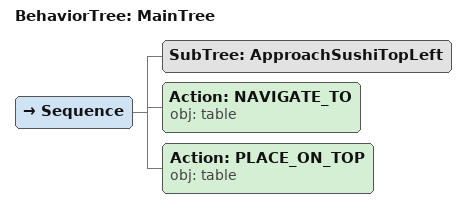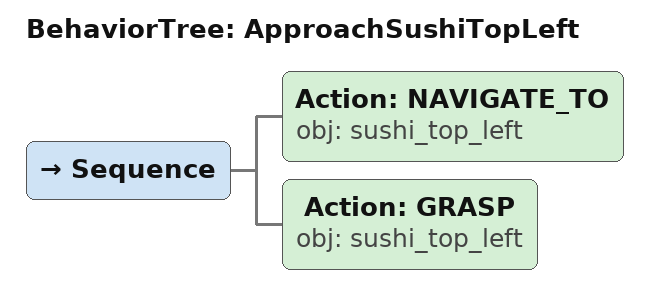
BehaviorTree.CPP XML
<root main_tree_to_execute="MainTree">
  <BehaviorTree ID="MainTree">
    <Sequence>
      <!-- Execute subtree ApproachSushiTopLeft -->
      <SubTree ID="ApproachSushiTopLeft" />
      <!-- Navigate to table -->
      <Action ID="NAVIGATE_TO" obj="table" />
      <!-- Place on table -->
      <Action ID="PLACE_ON_TOP" obj="table" />
    </Sequence>
  </BehaviorTree>
  <!-- Subtree definition ApproachSushiTopLeft -->
  <BehaviorTree ID="ApproachSushiTopLeft">
    <Sequence>
      <!-- Navigate to sushi_top_left -->
      <Action ID="NAVIGATE_TO" obj="sushi_top_left" />
      <!-- Grasp sushi_top_left -->
      <Action ID="GRASP" obj="sushi_top_left" />
    </Sequence>
  </BehaviorTree>
</root>
